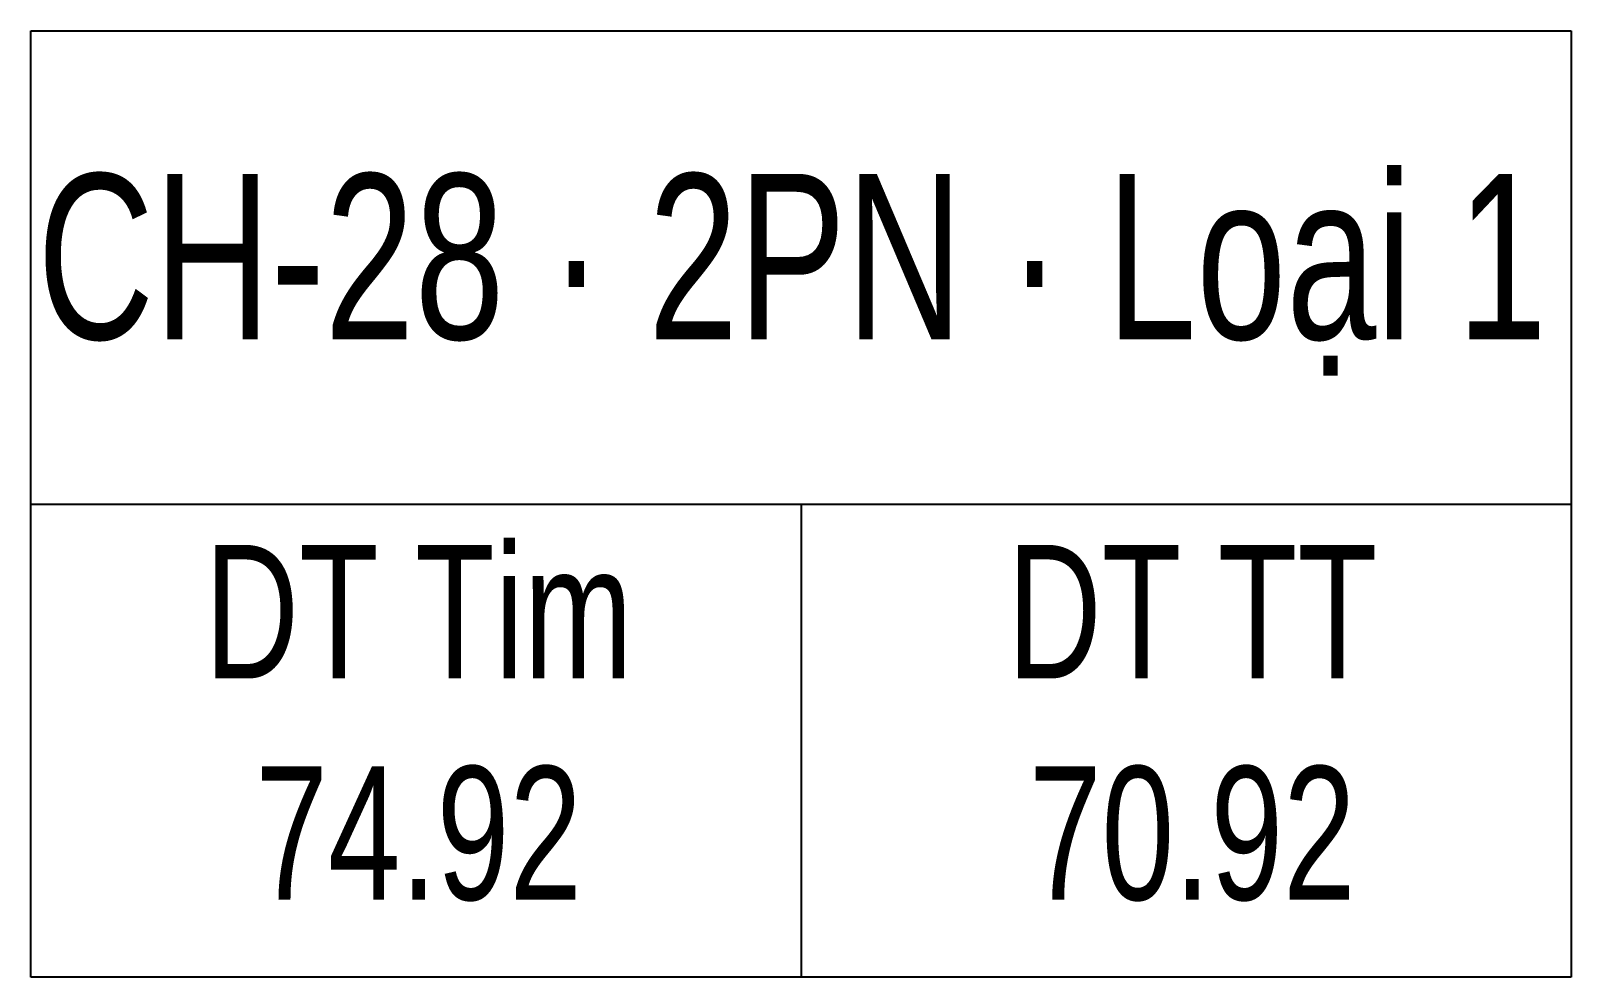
# Model space of a CAD drawing. Header units: millimetres. Extents: x -2422 to 2422, y -1488 to 1488.
import ezdxf
from ezdxf.enums import TextEntityAlignment as Align

# ---------------------------------------------------------------- set-up
doc = ezdxf.new("R2010")
doc.units = ezdxf.units.MM
doc.header["$MEASUREMENT"] = 0
doc.layers.add('MDI-BAO', color=1, linetype='Continuous')
doc.layers.add('MDI-NHAN', color=2, linetype='Continuous')
doc.styles.add('MDI-VN', font='arial.ttf', dxfattribs={"width": 0.9})

# ---------------------------------------------------------------- blocks, each defined once
blk = doc.blocks.new('DT_CH')
at = {"layer": 'MDI-NHAN'}
for p, q in [((-2421.9, 1488.1), (2421.9, 1488.1)), ((-2421.9, -1488.1), (-2421.9, 1488.1)), ((2421.9, 1488.1), (2421.9, -1488.1)), ((-2421.9, 0), (2421.9, 0)), ((0, 0), (0, -1488.1)), ((2421.9, -1488.1), (-2421.9, -1488.1))]:
    blk.add_line(p, q, dxfattribs=at)
at = {"layer": 'MDI-NHAN', "style": 'MDI-VN', "width": 0.7}
for tag, height, p in [('CH', 520, (-27.8, 778.2)), ('TIM', 420, (-1202.4, -338.6)), ('TT', 420, (1230.5, -338.6)), ('DT_TIM', 420, (-1202.4, -1034.8)), ('DT_TT', 420, (1230.5, -1034.8))]:
    blk.add_attdef(tag, text='', height=height, dxfattribs=at).set_placement(p, align=Align.MIDDLE_CENTER)

msp = doc.modelspace()

# ---------------------------------------------------------------- block references
at = {"layer": 'MDI-BAO'}
msp.add_blockref('DT_CH', (0, 0), dxfattribs=at).add_auto_attribs({'DT_TT': '70.92', 'DT_TIM': '74.92', 'TT': 'DT TT', 'TIM': 'DT Tim', 'CH': 'CH-28 · 2PN · Loại 1'})

doc.saveas('drawing.dxf')
